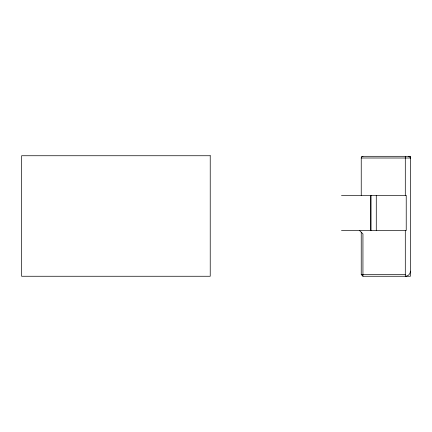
<?xml version="1.0" encoding="UTF-8"?>
<svg xmlns="http://www.w3.org/2000/svg" width="432" height="432" viewBox="0 0 432 432"><rect width="100%" height="100%" fill="white"/><g stroke="black" fill="none" stroke-linecap="round" stroke-linejoin="round"><path stroke-width="0.65" d="M410.4 271.156C410.47 273.883 408.024 276.334 405.297 276.259L405.297 230.526M361.238 232.227L361.238 274.558L362.939 276.259L410.4 276.259L410.4 156.314L362.923 156.314L361.886 156.681L361.238 157.999L361.238 195.34M408.699 156.314A1.701 1.701 0 0 1 410.4 158.015L361.238 157.999A1.701 1.701 0 0 1 362.939 156.314M341.485 195.34L406.226 195.34L406.226 230.526L341.485 230.526M361.238 274.558L405.297 274.558M359.537 230.526L362.939 233.928L362.939 276.259M410.4 157.999L409.887 156.8A4.909 2.619 -24.3 0 0 409.757 156.708M405.297 156.325L405.297 195.34M376.277 195.34L376.277 230.526M371.045 230.526L371.045 195.34L370.607 195.34L370.607 230.526M408.515 156.605A3.564 1.933 -27.1 0 1 409.595 156.8M210.227 155.741L21.6 155.741L21.6 276.259L210.227 276.259L210.227 155.741"/></g></svg>
